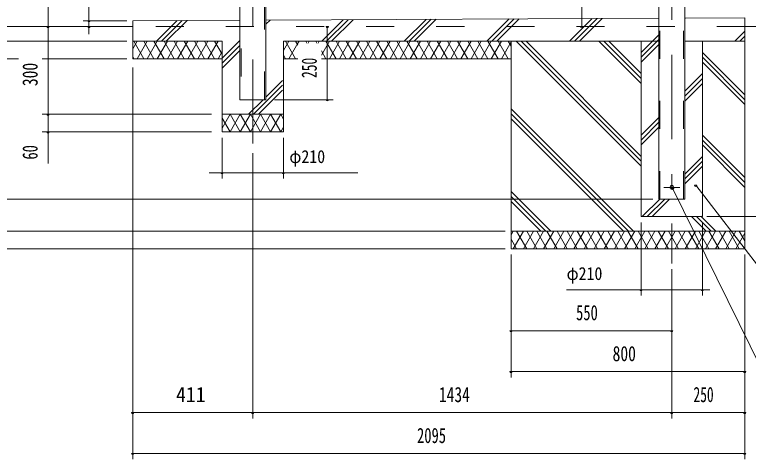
# Model space of a CAD drawing. Units: millimetres, scale not verified, with parts at other scales. Extents: x -26655 to 26659, y -10500 to 10500.
# Drawn here: x 15825 to 22102, y -2605 to 1197 of the extents above; entities that cross this region are included whole.
import ezdxf
from ezdxf.enums import TextEntityAlignment as Align

# ---------------------------------------------------------------- set-up
doc = ezdxf.new("R2010")
doc.units = ezdxf.units.MM
doc.header["$LTSCALE"] = 60
doc.linetypes.add('USER2', pattern=[10, 4, -6])
doc.linetypes.add('USER3', pattern=[24, 12, -5, 2, -5])
for name, color, linetype, lineweight in [('0-6_2-02BOLD', 7, 'Continuous', 18), ('0-7_2-12HIDDEN', 3, 'USER2', 18), ('0-8_2-22CENTER', 3, 'USER3', 18), ('0-A_2-52DIM', 3, 'Continuous', 18), ('0-B_2-62HATCH', 2, 'Continuous', 18)]:
    doc.layers.add(name, color=color, linetype=linetype, lineweight=lineweight)
doc.styles.add('ＭＳ ゴシック', font='')
doc.styles.get('ＭＳ ゴシック').set_extended_font_data('MS Gothic')

msp = doc.modelspace()

# ---------------------------------------------------------------- linework, layer by layer
at = {"layer": '0-6_2-02BOLD'}
for p, q in [((17751.04, 469.93), (17751.04, 3919.93)), ((21336.04, 1574.93), (21336.04, -380.07)), ((21558.79, -380.07), (21558.79, 1265.83)), ((16834.92, 1144.93), (17751.04, 1149.3)), ((17973.79, 1150.37), (21336.04, 1166.42)), ((16834.92, 1094.93), (16459.92, 1094.93)), ((22072.41, 1094.93), (22447.41, 1094.93)), ((21336.04, 969.93), (18124.85, 969.93)), ((21184.91, -530.07), (21184.91, 969.93)), ((21558.79, 969.93), (22072.41, 969.93)), ((21709.92, -530.07), (21709.92, 969.93)), ((18248.36, 819.93), (18124.85, 819.93)), ((20072.42, 819.93), (18448.72, 819.93)), ((18124.85, 344.93), (17599.84, 344.93)), ((21336.04, -380.07), (21558.79, -380.07)), ((21184.91, -530.07), (21709.92, -530.07)), ((20072.42, -655.07), (22072.41, -655.07))]:
    msp.add_line(p, q, dxfattribs=at)
for points in [[(17973.79, 3919.93), (17973.79, 469.93), (17750.97, 469.93)], [(17599.84, 819.93), (16834.92, 819.93), (16834.92, 1144.93)], [(21558.79, 1167.48), (22072.41, 1169.93), (22072.41, -805.07), (20072.42, -805.07), (20072.42, 969.93)], [(18124.85, 969.93), (18124.85, 194.93), (17599.84, 194.93), (17599.84, 969.93), (16834.92, 969.93)]]:
    msp.add_lwpolyline(points, dxfattribs=at)
msp.add_circle((21447.41, -280.07), 16.25, dxfattribs=at)
at = {"layer": '0-7_2-12HIDDEN'}
for p, q in [((17761.54, 3907.43), (17761.54, 469.93)), ((17963.29, 469.93), (17963.29, 3907.43)), ((21346.54, -380.07), (21346.54, 1574.93)), ((21548.29, -380.07), (21548.29, 1269.65)), ((22072.41, 1094.93), (16834.92, 1094.93))]:
    msp.add_line(p, q, dxfattribs=at)
at = {"layer": '0-8_2-22CENTER'}
for p, q in [((21447.41, 5172.43), (21447.41, -930.07)), ((17862.49, 1094.93), (17862.49, 4125.61)), ((17862.42, 94.93), (17862.42, 1094.93)), ((21379.41, -280.07), (21515.42, -280.07))]:
    msp.add_line(p, q, dxfattribs=at)
at = {"layer": '0-A_2-52DIM'}
for p, q in [((16109.92, 3869.93), (16109.92, -75.07)), ((20677.41, 1919.93), (20677.41, 1094.93)), ((16459.92, 1031.06), (16459.92, 1414.93)), ((16784.91, 1144.93), (16409.92, 1144.93)), ((16469.92, 1144.93), (16449.92, 1144.93)), ((16459.92, 1094.93), (15009.92, 1094.93)), ((16119.92, 1094.93), (16099.92, 1094.93)), ((16469.92, 1094.93), (16449.92, 1094.93)), ((18508.72, 1094.93), (18488.72, 1094.93)), ((18498.72, 469.93), (18498.72, 1094.93)), ((20687.41, 1094.93), (20667.41, 1094.93)), ((15709.92, 969.93), (16784.91, 969.93)), ((15709.92, 819.93), (15858.05, 819.93)), ((16059.91, 819.93), (16784.91, 819.93)), ((16834.92, 744.93), (16834.92, -2605.07)), ((18048.72, 469.93), (18548.72, 469.93)), ((18508.72, 469.93), (18488.72, 469.93)), ((16059.91, 344.93), (17508.99, 344.93)), ((16119.92, 344.93), (16099.92, 344.93)), ((16059.91, 194.93), (17508.99, 194.93)), ((16119.92, 194.93), (16099.92, 194.93)), ((17599.84, 144.93), (17599.84, -205.07)), ((18124.84, -205.07), (18124.84, 144.93)), ((17862.42, -2255.07), (17862.42, 12.34)), ((17488.79, -155.07), (18762.35, -155.07)), ((17609.84, -155.07), (17589.84, -155.07)), ((18134.84, -155.07), (18114.84, -155.07)), ((21464.96, -287.37), (21444.96, -287.37)), ((21663.07, -261.65), (21643.07, -261.65)), ((15359.92, -380.07), (21286.04, -380.07)), ((23197.41, -530.07), (21747.41, -530.07)), ((21184.91, -1205.07), (21184.91, -580.07)), ((21709.92, -580.07), (21709.92, -1205.07)), ((15009.91, -655.07), (20022.42, -655.07)), ((15009.91, -805.07), (20022.42, -805.07)), ((20072.42, -855.07), (20072.42, -1905.07)), ((22072.41, -2605.07), (22072.41, -855.07)), ((21447.41, -980.07), (21447.41, -2255.07)), ((21772.41, -1155.07), (20547.42, -1155.07)), ((21194.91, -1155.07), (21174.91, -1155.07)), ((21719.92, -1155.07), (21699.92, -1155.07)), ((20082.42, -1505.07), (20062.42, -1505.07)), ((20072.42, -1505.07), (21447.41, -1505.07)), ((21457.41, -1505.07), (21437.41, -1505.07)), ((20082.42, -1855.07), (20062.42, -1855.07)), ((20072.42, -1855.07), (22072.41, -1855.07)), ((22082.41, -1855.07), (22062.41, -1855.07)), ((16844.92, -2205.07), (16824.92, -2205.07)), ((22072.41, -2205.07), (16834.92, -2205.07)), ((17872.42, -2205.07), (17852.42, -2205.07)), ((21457.41, -2205.07), (21437.41, -2205.07)), ((22082.41, -2205.07), (22062.41, -2205.07)), ((16844.92, -2555.07), (16824.92, -2555.07)), ((16834.92, -2555.07), (22072.41, -2555.07)), ((22082.41, -2555.07), (22062.41, -2555.07))]:
    msp.add_line(p, q, dxfattribs=at)
for points in [[(21454.96, -287.37), (22497.41, -2405.07), (24497.41, -2405.07)], [(24047.41, -1355.07), (22497.41, -1355.07), (21653.07, -261.65)]]:
    msp.add_lwpolyline(points, dxfattribs=at)
for centre in [(16459.92, 1144.93), (16109.92, 1094.93), (16459.92, 1094.93), (18498.72, 1094.93), (20677.41, 1094.93), (18498.72, 469.93), (16109.92, 344.93), (16109.92, 194.93), (17599.84, -155.07), (18124.84, -155.07), (21454.96, -287.37), (21653.07, -261.65), (21184.91, -1155.07), (21709.92, -1155.07), (20072.42, -1505.07), (21447.41, -1505.07), (20072.42, -1855.07), (22072.41, -1855.07), (16834.92, -2205.07), (17862.42, -2205.07), (21447.41, -2205.07), (22072.41, -2205.07), (16834.92, -2555.07), (22072.41, -2555.07)]:
    msp.add_arc(centre, 10, 180, 0, dxfattribs=at)
at = {"layer": '0-B_2-62HATCH'}
for p, q in [((17037.35, 969.93), (17214.16, 1146.74)), ((17256.79, 1146.94), (17079.77, 969.93)), ((17122.2, 969.93), (17299.42, 1147.15)), ((18009.92, 1150.54), (17973.79, 1114.41)), ((18451.56, 969.93), (18635.16, 1153.52)), ((18677.78, 1153.73), (18493.99, 969.93)), ((18536.41, 969.93), (18720.41, 1153.93)), ((19345.65, 1156.91), (19158.67, 969.93)), ((19201.09, 969.93), (19388.28, 1157.12)), ((19243.52, 969.93), (19430.91, 1157.32)), ((20056.15, 1160.31), (19865.77, 969.93)), ((19908.2, 969.93), (20098.78, 1160.51)), ((20141.41, 1160.71), (19950.63, 969.93)), ((20572.88, 969.93), (20766.65, 1163.7)), ((20809.28, 1163.9), (20615.31, 969.93)), ((20657.73, 969.93), (20851.91, 1164.1)), ((21562.41, 1167.5), (21558.79, 1163.88)), ((21336.04, 1025.98), (21184.91, 874.86)), ((21987.09, 969.93), (22072.41, 1055.25)), ((22072.41, 1012.82), (22029.52, 969.93)), ((16871.91, 969.93), (16834.92, 905.85)), ((16929.65, 819.93), (16843.04, 969.93)), ((16871.91, 819.93), (16958.51, 969.93)), ((16929.65, 969.93), (17016.25, 819.93)), ((17045.12, 969.93), (16958.51, 819.93)), ((17102.85, 819.93), (17016.25, 969.93)), ((17045.12, 819.93), (17131.72, 969.93)), ((17102.85, 969.93), (17189.45, 819.93)), ((17218.32, 969.93), (17131.72, 819.93)), ((17276.06, 819.93), (17189.46, 969.93)), ((17218.32, 819.93), (17304.92, 969.93)), ((17276.06, 969.93), (17362.66, 819.93)), ((17391.53, 969.93), (17304.92, 819.93)), ((17449.26, 819.93), (17362.66, 969.93)), ((17391.53, 819.93), (17478.13, 969.93)), ((17449.26, 969.93), (17535.87, 819.93)), ((17564.73, 969.93), (17478.13, 819.93)), ((17599.84, 859.11), (17535.87, 969.93)), ((17599.84, 825.32), (17751.04, 976.52)), ((18124.85, 890.08), (18170.95, 969.93)), ((18142.09, 969.93), (18228.68, 819.93)), ((18170.95, 819.93), (18248.36, 954)), ((18228.68, 969.93), (18248.36, 935.86)), ((18248.63, 954.48), (18257.55, 969.93)), ((18324.21, 954.48), (18315.29, 969.93)), ((18344.15, 969.93), (18335.23, 954.48)), ((18410.81, 954.48), (18401.89, 969.93)), ((18430.76, 969.93), (18421.84, 954.48)), ((18448.72, 851.04), (18517.36, 969.93)), ((18488.49, 969.93), (18575.09, 819.93)), ((18603.96, 969.93), (18517.36, 819.93)), ((18661.7, 819.93), (18575.1, 969.93)), ((18603.96, 819.93), (18690.56, 969.93)), ((18661.7, 969.93), (18748.3, 819.93)), ((18777.17, 969.93), (18690.56, 819.93)), ((18834.9, 819.93), (18748.3, 969.93)), ((18777.17, 819.93), (18863.77, 969.93)), ((18834.9, 969.93), (18921.51, 819.93)), ((18950.37, 969.93), (18863.77, 819.93)), ((19008.11, 819.93), (18921.51, 969.93)), ((18950.37, 819.93), (19036.98, 969.93)), ((19008.11, 969.93), (19094.71, 819.93)), ((19123.58, 969.93), (19036.98, 819.93)), ((19181.31, 819.93), (19094.71, 969.93)), ((19123.58, 819.93), (19210.18, 969.93)), ((19181.31, 969.93), (19267.92, 819.93)), ((19296.78, 969.93), (19210.18, 819.93)), ((19354.52, 819.93), (19267.92, 969.93)), ((19296.78, 819.93), (19383.39, 969.93)), ((19354.52, 969.93), (19441.12, 819.93)), ((19469.99, 969.93), (19383.39, 819.93)), ((19527.73, 819.93), (19441.12, 969.93)), ((19469.99, 819.93), (19556.59, 969.93)), ((19527.73, 969.93), (19614.33, 819.93)), ((19643.19, 969.93), (19556.59, 819.93)), ((19700.93, 819.93), (19614.33, 969.93)), ((19643.2, 819.93), (19729.8, 969.93)), ((19700.93, 969.93), (19787.53, 819.93)), ((19816.4, 969.93), (19729.8, 819.93)), ((19874.13, 819.93), (19787.53, 969.93)), ((19816.4, 819.93), (19903, 969.93)), ((19874.14, 969.93), (19960.74, 819.93)), ((19903, 819.93), (19989.6, 969.93)), ((19960.74, 969.93), (20047.34, 819.93)), ((19989.6, 819.93), (20072.42, 963.37)), ((20047.34, 969.93), (20072.42, 926.5)), ((20115.77, 969.93), (21184.91, -99.21)), ((21184.91, -56.78), (20158.2, 969.93)), ((20200.63, 969.93), (21184.91, -14.36)), ((21184.91, 607.9), (20822.88, 969.93)), ((20865.31, 969.93), (21184.91, 650.32)), ((21184.91, 692.75), (20907.74, 969.93)), ((21184.91, 832.43), (21336.04, 983.56)), ((22071.95, 969.93), (22072.41, 970.4)), ((17564.73, 819.93), (17599.84, 880.75)), ((17751.04, 934.09), (17599.84, 782.9)), ((17599.84, 740.47), (17751.04, 891.66)), ((18488.49, 819.93), (18448.72, 888.82)), ((21336.04, 941.13), (21184.91, 790)), ((16834.92, 834.01), (16843.04, 819.93)), ((18124.85, 849.79), (18142.09, 819.93)), ((21709.92, 874.86), (22072.41, 512.36)), ((22072.41, 469.93), (21709.92, 832.43)), ((21709.92, 790), (22072.41, 427.5)), ((21558.79, 541.62), (21709.92, 692.75)), ((18116.95, 635.39), (17973.72, 492.16)), ((21709.92, 650.32), (21558.79, 499.2)), ((17868.92, 344.93), (18116.95, 592.96)), ((21558.79, 456.77), (21709.92, 607.9)), ((18116.95, 550.54), (17911.35, 344.93)), ((17951.49, 469.93), (17826.49, 344.93)), ((20072.42, 391.04), (21118.52, -655.07)), ((17841.12, 344.93), (17927.73, 194.93)), ((17927.73, 194.93), (18014.33, 344.93)), ((18014.33, 194.93), (17927.73, 344.93)), ((18014.33, 344.93), (18100.94, 194.93)), ((18100.94, 344.93), (18014.33, 194.93)), ((18124.85, 303.5), (18100.94, 344.93)), ((20072.42, 348.61), (21076.09, -655.07)), ((21184.91, 167.75), (21336.04, 318.87)), ((21033.67, -655.07), (20072.42, 306.18)), ((21336.04, 276.45), (21184.91, 125.32)), ((18100.94, 194.93), (18124.85, 236.35)), ((21184.91, 82.9), (21336.04, 234.02)), ((21709.92, 167.75), (22072.41, -194.75)), ((22072.41, -237.18), (21709.92, 125.32)), ((21709.92, 82.9), (22072.41, -279.6)), ((21558.79, -165.48), (21709.92, -14.36)), ((21709.92, -56.78), (21558.79, -207.91)), ((21558.79, -250.33), (21709.92, -99.21)), ((20072.42, -316.07), (20411.41, -655.07)), ((20368.99, -655.07), (20072.42, -358.5)), ((20072.42, -400.92), (20326.56, -655.07)), ((21197.41, -526.86), (21344.2, -380.07)), ((21386.63, -380.07), (21236.63, -530.07)), ((21279.05, -530.07), (21429.06, -380.07)), ((21740.77, -655.07), (21615.77, -530.07)), ((21658.2, -530.07), (21783.2, -655.07)), ((21825.63, -655.07), (21697.42, -526.86)), ((20090.64, -655.07), (20072.42, -686.64)), ((20090.64, -805.07), (20177.24, -655.07)), ((20206.11, -805.07), (20119.51, -655.07)), ((20263.85, -655.07), (20177.24, -805.07)), ((20206.11, -655.07), (20292.71, -805.07)), ((20263.85, -805.07), (20350.45, -655.07)), ((20379.32, -805.07), (20292.71, -655.07)), ((20437.05, -655.07), (20350.45, -805.07)), ((20379.32, -655.07), (20465.92, -805.07)), ((20437.05, -805.07), (20523.65, -655.07)), ((20552.52, -805.07), (20465.92, -655.07)), ((20610.26, -655.07), (20523.65, -805.07)), ((20552.52, -655.07), (20639.12, -805.07)), ((20610.26, -805.07), (20696.86, -655.07)), ((20725.73, -805.07), (20639.12, -655.07)), ((20783.46, -655.07), (20696.86, -805.07)), ((20725.73, -655.07), (20812.33, -805.07)), ((20783.46, -805.07), (20870.07, -655.07)), ((20898.93, -805.07), (20812.33, -655.07)), ((20956.67, -655.07), (20870.07, -805.07)), ((20898.93, -655.07), (20985.54, -805.07)), ((20956.67, -805.07), (21043.27, -655.07)), ((21072.14, -805.07), (20985.54, -655.07)), ((21129.87, -655.07), (21043.27, -805.07)), ((21072.13, -655.07), (21158.74, -805.07)), ((21129.87, -805.07), (21216.48, -655.07)), ((21245.34, -805.07), (21158.74, -655.07)), ((21303.08, -655.07), (21216.48, -805.07)), ((21245.34, -655.07), (21331.95, -805.07)), ((21303.08, -805.07), (21389.68, -655.07)), ((21418.55, -805.07), (21331.95, -655.07)), ((21476.28, -655.07), (21389.68, -805.07)), ((21418.55, -655.07), (21505.15, -805.07)), ((21476.28, -805.07), (21562.88, -655.07)), ((21591.75, -805.07), (21505.15, -655.07)), ((21649.49, -655.07), (21562.88, -805.07)), ((21591.75, -655.07), (21678.35, -805.07)), ((21649.49, -805.07), (21736.09, -655.07)), ((21678.35, -655.07), (21764.96, -805.07)), ((21736.09, -805.07), (21822.69, -655.07)), ((21764.96, -655.07), (21851.56, -805.07)), ((21822.69, -805.07), (21909.29, -655.07)), ((21938.16, -805.07), (21851.56, -655.07)), ((21995.9, -655.07), (21909.29, -805.07)), ((21938.16, -655.07), (22024.76, -805.07)), ((21995.9, -805.07), (22072.41, -672.54)), ((22072.41, -737.6), (22024.76, -655.07)), ((20072.42, -723.5), (20119.51, -805.07))]:
    msp.add_line(p, q, dxfattribs=at)
for points in [[(17927.73, 344.93), (17841.12, 194.93), (17754.52, 344.93), (17667.92, 194.93), (17599.84, 312.84)], [(17599.84, 227.02), (17667.92, 344.93), (17754.52, 194.93), (17841.12, 344.93)]]:
    msp.add_lwpolyline(points, dxfattribs=at)

# ---------------------------------------------------------------- texts
at = {"layer": '0-A_2-52DIM', "color": 7, "style": 'ＭＳ ゴシック'}
for s, width, p in [('250', 0.65, (18448.72, 655.6)), ('300', 0.75, (16059.91, 585.83)), ('60', 0.7, (16059.91, -42.19))]:
    msp.add_text(s, height=130.2, rotation=90, dxfattribs=dict(at, width=width)).set_placement(p, align=Align.BOTTOM_LEFT)
for s, height, width, p in [('φ210', 110.7, 0.9, (18174.84, -105.07)), ('φ210', 110.7, 0.9, (20547.42, -1105.07)), ('550', 130.2, 0.7, (20628.42, -1455.07)), ('800', 130.2, 0.75, (20941.01, -1805.07)), ('411', 130.2, 0.95, (17205.44, -2155.07)), ('1434', 130.2, 0.75, (19454.4, -2155.07)), ('250', 130.2, 0.65, (21633.08, -2155.07)), ('2095', 130.2, 0.7, (19267.66, -2505.07))]:
    msp.add_text(s, height=height, dxfattribs=dict(at, width=width)).set_placement(p, align=Align.BOTTOM_LEFT)

doc.saveas('drawing.dxf')
